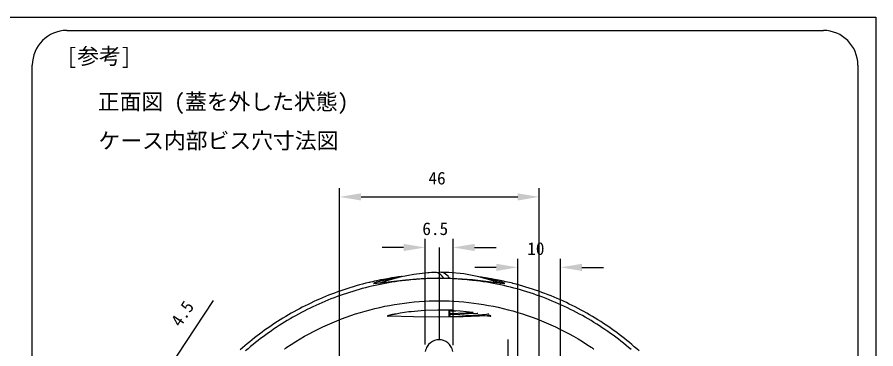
# Model space of a CAD drawing. Units: millimetres on the paper. Extents: x -139 to 141, y -98 to 91.
# Drawn here: x 41.3 to 140.9, y 52.8 to 91.2 of the extents above; entities that cross this region are included whole.
import ezdxf
from ezdxf.enums import TextEntityAlignment as Align

# ---------------------------------------------------------------- set-up
doc = ezdxf.new("R2010")
doc.units = ezdxf.units.MM
for name, color, linetype in [('0-1_外形線', 4, 'Continuous'), ('0-2_枠', 4, 'Continuous'), ('0-8_寸法線', 4, 'Continuous')]:
    doc.layers.add(name, color=color, linetype=linetype)
doc.styles.add('ＭＳ ゴシック', font='')
doc.styles.get('ＭＳ ゴシック').set_extended_font_data('MS Gothic')

msp = doc.modelspace()

# ---------------------------------------------------------------- linework, layer by layer
at = {"layer": '0-1_外形線'}
for p, q in [((47.061, 89.689), (134.839, 89.689)), ((43.061, -10.287), (43.061, 85.689)), ((138.839, 85.689), (138.839, -10.287)), ((90.258, 64.546), (90.258, 53.857)), ((89.944, 61.637), (89.78, 61.658)), ((90.109, 61.596), (89.944, 61.637)), ((90.294, 61.494), (90.109, 61.596)), ((90.458, 61.37), (90.294, 61.494)), ((90.622, 61.206), (90.458, 61.37)), ((90.787, 60.98), (90.622, 61.206)), ((96.108, 60.857), (96.026, 60.877)), ((97.382, 60.425), (97.382, 60.405)), ((97.382, 60.405), (97.423, 60.405)), ((91.526, 56.912), (91.424, 57.2)), ((91.424, 56.522), (91.526, 56.789)), ((91.526, 56.789), (91.526, 56.912)), ((96.272, 56.768), (96.272, 56.789)), ((95.779, 56.645), (95.82, 56.645)), ((95.82, 56.645), (95.861, 56.624)), ((95.861, 56.624), (95.985, 56.624)), ((95.985, 56.624), (96.026, 56.604)), ((96.067, 56.665), (96.026, 56.665)), ((96.026, 56.604), (96.17, 56.604)), ((96.087, 56.645), (96.067, 56.665)), ((96.149, 56.645), (96.087, 56.645)), ((96.17, 56.624), (96.149, 56.645)), ((96.211, 56.624), (96.17, 56.624)), ((96.17, 56.604), (96.19, 56.583)), ((96.19, 56.583), (96.252, 56.583)), ((96.211, 56.604), (96.211, 56.624)), ((96.252, 56.604), (96.211, 56.604)), ((96.252, 56.583), (96.252, 56.604))]:
    msp.add_line(p, q, dxfattribs=at)
for points in [[(83.39, 60.774), (83.335, 60.762), (83.191, 60.73), (82.987, 60.683), (82.753, 60.631), (82.519, 60.578), (82.315, 60.532), (82.171, 60.499), (82.116, 60.487)], [(82.671, 60.364), (86.351, 60.813), (88.19, 60.966), (90.109, 61.021)], [(84.664, 61), (84.609, 60.991), (84.465, 60.965), (84.261, 60.929), (84.027, 60.887), (83.793, 60.846), (83.589, 60.81), (83.445, 60.784), (83.39, 60.774)], [(83.986, 60.774), (83.965, 60.769), (83.925, 60.759), (83.904, 60.754)], [(84.068, 60.774), (84.047, 60.774), (84.007, 60.774), (83.986, 60.774)], [(84.233, 60.816), (84.19, 60.805), (84.111, 60.785), (84.068, 60.774)], [(88.958, 61.617), (87.338, 61.429), (85.717, 61.12), (84.15, 60.672)], [(84.767, 60.918), (84.583, 60.892), (84.416, 60.861), (84.233, 60.816)], [(85.958, 61.185), (85.903, 61.177), (85.756, 61.157), (85.549, 61.127), (85.311, 61.093), (85.074, 61.059), (84.866, 61.029), (84.72, 61.008), (84.664, 61)], [(84.849, 60.939), (84.828, 60.934), (84.788, 60.924), (84.767, 60.918)], [(84.952, 60.959), (84.925, 60.954), (84.876, 60.944), (84.849, 60.939)], [(85.054, 60.98), (85.028, 60.975), (84.978, 60.965), (84.952, 60.959)], [(87.623, 60.857), (87.567, 60.851), (87.42, 60.837), (87.213, 60.818), (86.975, 60.795), (86.738, 60.772), (86.53, 60.753), (86.384, 60.739), (86.328, 60.733)], [(88.938, 60.939), (88.881, 60.935), (88.732, 60.926), (88.521, 60.913), (88.28, 60.898), (88.039, 60.883), (87.828, 60.87), (87.679, 60.86), (87.623, 60.857)], [(90.252, 60.959), (90.196, 60.959), (90.047, 60.956), (89.836, 60.953), (89.595, 60.949), (89.354, 60.945), (89.143, 60.942), (88.994, 60.94), (88.938, 60.939)], [(89.78, 61.658), (89.745, 61.656), (89.651, 61.652), (89.369, 61.637), (89.086, 61.623), (88.993, 61.619), (88.958, 61.617)], [(90.109, 61.021), (90.178, 61.021), (90.306, 61.021), (90.376, 61.021)], [(90.294, 61.658), (90.251, 61.642), (90.172, 61.612), (90.129, 61.596)], [(91.567, 60.939), (91.511, 60.94), (91.362, 60.942), (91.151, 60.945), (90.91, 60.949), (90.669, 60.953), (90.458, 60.956), (90.309, 60.959), (90.252, 60.959)], [(91.321, 61.206), (90.862, 61.574), (90.583, 61.668), (90.294, 61.658)], [(90.376, 61.021), (92.299, 60.968), (94.143, 60.815), (97.834, 60.364)], [(91.382, 61.637), (91.345, 61.638), (91.244, 61.641), (90.941, 61.648), (90.637, 61.655), (90.537, 61.657), (90.499, 61.658)], [(91.485, 60.98), (91.443, 61.039), (91.363, 61.147), (91.321, 61.206)], [(96.539, 60.672), (94.864, 61.147), (93.116, 61.473), (91.382, 61.637)], [(92.882, 60.857), (92.826, 60.86), (92.677, 60.87), (92.466, 60.883), (92.225, 60.898), (91.983, 60.913), (91.773, 60.926), (91.624, 60.935), (91.567, 60.939)], [(94.177, 60.733), (94.121, 60.739), (93.974, 60.753), (93.767, 60.772), (93.529, 60.795), (93.292, 60.818), (93.085, 60.837), (92.938, 60.851), (92.882, 60.857)], [(96.272, 60.918), (96.217, 60.927), (96.07, 60.95), (95.863, 60.983), (95.625, 61.021), (95.387, 61.059), (95.18, 61.092), (95.034, 61.115), (94.978, 61.124)], [(96.272, 60.816), (96.23, 60.826), (96.151, 60.846), (96.108, 60.857)], [(97.546, 60.672), (97.491, 60.682), (97.347, 60.71), (97.143, 60.75), (96.909, 60.795), (96.675, 60.84), (96.471, 60.88), (96.327, 60.908), (96.272, 60.918)], [(97.217, 60.59), (96.905, 60.676), (96.589, 60.746), (96.272, 60.816)], [(82.116, 60.487), (81.745, 60.395), (81.375, 60.299), (81.007, 60.199), (80.641, 60.096), (80.277, 59.988), (79.914, 59.878), (79.554, 59.763), (79.195, 59.645), (78.839, 59.523), (78.484, 59.397), (78.131, 59.268), (77.78, 59.136), (77.432, 58.999), (77.085, 58.86), (76.741, 58.716), (76.398, 58.57), (76.058, 58.42), (75.719, 58.266), (75.383, 58.109), (75.049, 57.949), (74.717, 57.785), (74.387, 57.618), (74.06, 57.448), (73.734, 57.274), (73.411, 57.097), (73.091, 56.917), (72.772, 56.734), (72.456, 56.548), (72.142, 56.358), (71.83, 56.165), (71.521, 55.97), (71.214, 55.771), (70.909, 55.569), (70.607, 55.364), (70.307, 55.156), (70.01, 54.945), (69.715, 54.731), (69.423, 54.514), (69.133, 54.294)], [(86.328, 60.733), (85.935, 60.685), (85.544, 60.633), (85.154, 60.576), (84.765, 60.515), (84.379, 60.45), (83.993, 60.38), (83.61, 60.306), (83.228, 60.228), (82.847, 60.146), (82.469, 60.06), (82.092, 59.97), (81.716, 59.876), (81.343, 59.777), (80.971, 59.675), (80.601, 59.569), (80.233, 59.458), (79.866, 59.344), (79.502, 59.226), (79.139, 59.104), (78.778, 58.978), (78.42, 58.848), (78.063, 58.714), (77.708, 58.577), (77.355, 58.436), (77.004, 58.291), (76.655, 58.142), (76.309, 57.99), (75.964, 57.834), (75.621, 57.674), (75.281, 57.511), (74.943, 57.344), (74.607, 57.174), (74.273, 57), (73.941, 56.822), (73.612, 56.641), (73.285, 56.457), (72.96, 56.269), (72.638, 56.078), (72.317, 55.883)], [(82.63, 60.384), (82.63, 60.379), (82.63, 60.369), (82.63, 60.364)], [(82.671, 60.384), (82.66, 60.384), (82.641, 60.384), (82.63, 60.384)], [(82.63, 60.364), (82.641, 60.364), (82.66, 60.364), (82.671, 60.364)], [(82.671, 60.405), (82.671, 60.399), (82.671, 60.389), (82.671, 60.384)], [(82.692, 60.405), (82.686, 60.405), (82.676, 60.405), (82.671, 60.405)], [(82.712, 60.425), (82.707, 60.42), (82.697, 60.41), (82.692, 60.405)], [(82.753, 60.425), (82.743, 60.425), (82.723, 60.425), (82.712, 60.425)], [(82.774, 60.446), (82.769, 60.44), (82.759, 60.431), (82.753, 60.425)], [(82.815, 60.446), (82.804, 60.446), (82.784, 60.446), (82.774, 60.446)], [(82.835, 60.466), (82.83, 60.461), (82.82, 60.451), (82.815, 60.446)], [(82.877, 60.466), (82.866, 60.466), (82.846, 60.466), (82.835, 60.466)], [(82.959, 60.507), (82.937, 60.497), (82.898, 60.477), (82.877, 60.466)], [(83, 60.507), (82.989, 60.507), (82.969, 60.507), (82.959, 60.507)], [(83.041, 60.528), (83.03, 60.523), (83.011, 60.513), (83, 60.507)], [(83.349, 60.61), (83.247, 60.582), (83.142, 60.558), (83.041, 60.528)], [(83.411, 60.631), (83.395, 60.625), (83.365, 60.615), (83.349, 60.61)], [(84.15, 60.672), (84.117, 60.66), (84.028, 60.63), (83.76, 60.538), (83.492, 60.446), (83.403, 60.416), (83.37, 60.405)], [(83.493, 60.651), (83.472, 60.646), (83.432, 60.636), (83.411, 60.631)], [(83.555, 60.672), (83.539, 60.666), (83.509, 60.657), (83.493, 60.651)], [(83.616, 60.672), (83.6, 60.672), (83.571, 60.672), (83.555, 60.672)], [(83.678, 60.692), (83.662, 60.687), (83.632, 60.677), (83.616, 60.672)], [(83.76, 60.713), (83.739, 60.708), (83.699, 60.698), (83.678, 60.692)], [(83.842, 60.733), (83.821, 60.728), (83.781, 60.718), (83.76, 60.713)], [(83.904, 60.754), (83.888, 60.749), (83.858, 60.739), (83.842, 60.733)], [(98.533, 59.94), (98.146, 60.035), (97.757, 60.124), (97.366, 60.21), (96.973, 60.291), (96.579, 60.367), (96.183, 60.44), (95.785, 60.507), (95.385, 60.571), (94.984, 60.63), (94.581, 60.684), (94.177, 60.733)], [(97.382, 60.384), (97.346, 60.396), (97.25, 60.429), (96.961, 60.528), (96.671, 60.627), (96.576, 60.659), (96.539, 60.672)], [(97.259, 60.59), (97.248, 60.59), (97.228, 60.59), (97.217, 60.59)], [(97.382, 60.548), (97.35, 60.559), (97.29, 60.579), (97.259, 60.59)], [(97.587, 60.487), (97.52, 60.511), (97.449, 60.525), (97.382, 60.548)], [(98.82, 60.384), (98.765, 60.396), (98.621, 60.429), (98.417, 60.475), (98.183, 60.528), (97.949, 60.581), (97.745, 60.627), (97.601, 60.659), (97.546, 60.672)], [(97.628, 60.466), (97.618, 60.472), (97.598, 60.482), (97.587, 60.487)], [(97.669, 60.466), (97.659, 60.466), (97.639, 60.466), (97.628, 60.466)], [(97.69, 60.446), (97.685, 60.451), (97.675, 60.461), (97.669, 60.466)], [(97.731, 60.446), (97.72, 60.446), (97.701, 60.446), (97.69, 60.446)], [(97.752, 60.425), (97.746, 60.431), (97.736, 60.44), (97.731, 60.446)], [(97.772, 60.425), (97.767, 60.425), (97.757, 60.425), (97.752, 60.425)], [(97.793, 60.405), (97.787, 60.41), (97.777, 60.42), (97.772, 60.425)], [(97.834, 60.405), (97.823, 60.405), (97.803, 60.405), (97.793, 60.405)], [(97.834, 60.384), (97.834, 60.389), (97.834, 60.399), (97.834, 60.405)], [(97.875, 60.384), (97.864, 60.384), (97.844, 60.384), (97.834, 60.384)], [(97.834, 60.364), (97.844, 60.364), (97.864, 60.364), (97.875, 60.364)], [(97.875, 60.364), (97.875, 60.369), (97.875, 60.379), (97.875, 60.384)], [(111.953, 53.198), (111.656, 53.439), (111.356, 53.676), (111.054, 53.911), (110.748, 54.142), (110.441, 54.369), (110.13, 54.594), (109.817, 54.815), (109.501, 55.032), (109.182, 55.247), (108.861, 55.457), (108.537, 55.665), (108.211, 55.868), (107.882, 56.069), (107.551, 56.265), (107.218, 56.458), (106.881, 56.648), (106.543, 56.834), (106.202, 57.016), (105.859, 57.194), (105.513, 57.369), (105.165, 57.54), (104.815, 57.707), (104.462, 57.87), (104.107, 58.029), (103.75, 58.185), (103.391, 58.337), (103.03, 58.484), (102.666, 58.628), (102.301, 58.768), (101.933, 58.904), (101.563, 59.035), (101.191, 59.163), (100.817, 59.287), (100.442, 59.406), (100.064, 59.521), (99.684, 59.632), (99.302, 59.739), (98.919, 59.842), (98.533, 59.94)], [(102.903, 59.066), (102.542, 59.205), (102.179, 59.34), (101.814, 59.471), (101.447, 59.599), (101.078, 59.723), (100.707, 59.843), (100.334, 59.959), (99.958, 60.071), (99.581, 60.179), (99.201, 60.284), (98.82, 60.384)], [(113.463, 52.557), (113.184, 52.804), (112.903, 53.049), (112.619, 53.29), (112.332, 53.529), (112.043, 53.765), (111.751, 53.998), (111.456, 54.228), (111.158, 54.455), (110.858, 54.678), (110.555, 54.899), (110.25, 55.117), (109.942, 55.331), (109.631, 55.543), (109.318, 55.751), (109.002, 55.956), (108.683, 56.158), (108.363, 56.356), (108.039, 56.551), (107.713, 56.743), (107.385, 56.931), (107.054, 57.117), (106.721, 57.298), (106.386, 57.477), (106.048, 57.652), (105.708, 57.823), (105.365, 57.991), (105.02, 58.155), (104.673, 58.316), (104.323, 58.473), (103.972, 58.627), (103.617, 58.777), (103.261, 58.923), (102.903, 59.066)], [(72.604, 52.988), (73.108, 53.318), (73.617, 53.639), (74.13, 53.948), (74.647, 54.248), (75.169, 54.536), (75.694, 54.814), (76.223, 55.082), (76.756, 55.339), (77.292, 55.586), (77.832, 55.822), (78.375, 56.048), (78.921, 56.263), (79.469, 56.468), (80.021, 56.663), (80.575, 56.846), (81.132, 57.02), (81.69, 57.182), (82.252, 57.335), (82.815, 57.476), (83.38, 57.608), (83.946, 57.729), (84.515, 57.839), (85.084, 57.939), (85.655, 58.028), (86.228, 58.107), (86.801, 58.175), (87.375, 58.233), (87.95, 58.28), (88.525, 58.317), (89.101, 58.343), (89.677, 58.359), (90.253, 58.364), (90.83, 58.359), (91.406, 58.344), (91.982, 58.317), (92.557, 58.281), (93.132, 58.233), (93.706, 58.176), (94.279, 58.108)], [(94.279, 58.108), (94.851, 58.029), (95.422, 57.94), (95.992, 57.84), (96.56, 57.73), (97.127, 57.609), (97.692, 57.478), (98.255, 57.336), (98.816, 57.184), (99.375, 57.021), (99.931, 56.848), (100.485, 56.664), (101.037, 56.47), (101.585, 56.265), (102.131, 56.05), (102.674, 55.824), (103.213, 55.587), (103.75, 55.341), (104.282, 55.083), (104.811, 54.815), (105.337, 54.537), (105.858, 54.248), (106.375, 53.949), (106.888, 53.639), (107.397, 53.319), (107.901, 52.988)], [(85.013, 56.789), (84.997, 56.783), (84.968, 56.773), (84.952, 56.768)], [(85.054, 56.789), (85.044, 56.789), (85.024, 56.789), (85.013, 56.789)], [(85.096, 56.809), (85.085, 56.804), (85.065, 56.794), (85.054, 56.789)], [(85.157, 56.809), (85.141, 56.809), (85.111, 56.809), (85.096, 56.809)], [(85.219, 56.83), (85.203, 56.824), (85.173, 56.815), (85.157, 56.809)], [(85.26, 56.83), (85.249, 56.83), (85.229, 56.83), (85.219, 56.83)], [(86.76, 57.076), (86.257, 57.003), (85.755, 56.931), (85.26, 56.83)], [(86.842, 57.076), (86.821, 57.076), (86.781, 57.076), (86.76, 57.076)], [(86.924, 57.097), (86.903, 57.091), (86.863, 57.082), (86.842, 57.076)], [(87.006, 57.097), (86.985, 57.097), (86.945, 57.097), (86.924, 57.097)], [(91.67, 57.261), (90.117, 57.298), (88.546, 57.247), (87.006, 57.097)], [(91.424, 57.2), (91.45, 57.2), (91.5, 57.2), (91.526, 57.2)], [(91.424, 56.522), (91.424, 56.627), (91.424, 56.861), (91.424, 57.094), (91.424, 57.2)], [(91.526, 57.2), (91.723, 57.214), (91.902, 57.221), (92.102, 57.22)], [(91.526, 56.912), (91.548, 56.912), (91.587, 56.912), (91.608, 56.912)], [(91.526, 56.789), (91.553, 56.789), (91.602, 56.789), (91.629, 56.789)], [(91.608, 56.912), (92.459, 56.938), (93.307, 56.976), (94.156, 57.015)], [(91.629, 56.789), (92.644, 56.833), (93.657, 56.879), (94.67, 56.932)], [(91.773, 57.261), (91.746, 57.261), (91.697, 57.261), (91.67, 57.261)], [(91.855, 57.241), (91.834, 57.246), (91.794, 57.256), (91.773, 57.261)], [(91.855, 57.241), (91.892, 57.241), (91.962, 57.241), (91.999, 57.241)], [(91.999, 57.241), (92.713, 57.191), (93.425, 57.122), (94.136, 57.035)], [(92.102, 57.22), (92.123, 57.22), (92.162, 57.22), (92.184, 57.22)], [(94.136, 57.035), (94.157, 57.03), (94.196, 57.02), (94.218, 57.015)], [(94.156, 57.015), (94.172, 57.015), (94.202, 57.015), (94.218, 57.015)], [(94.67, 56.932), (94.691, 56.932), (94.731, 56.932), (94.752, 56.932)], [(95.923, 56.809), (95.758, 56.783), (95.575, 56.757), (95.409, 56.748)], [(95.985, 56.809), (95.969, 56.809), (95.939, 56.809), (95.923, 56.809)], [(96.026, 56.83), (96.015, 56.824), (95.995, 56.815), (95.985, 56.809)], [(72.317, 55.883), (72, 55.685), (71.684, 55.484), (71.371, 55.279), (71.061, 55.071), (70.753, 54.86), (70.447, 54.645), (70.144, 54.428), (69.844, 54.207), (69.546, 53.983), (69.25, 53.756), (68.957, 53.525), (68.667, 53.292), (68.38, 53.055), (68.095, 52.816), (67.813, 52.574)], [(84.253, 56.604), (84.253, 56.598), (84.253, 56.589), (84.253, 56.583)], [(84.294, 56.604), (84.284, 56.604), (84.264, 56.604), (84.253, 56.604)], [(84.253, 56.583), (84.274, 56.583), (84.314, 56.583), (84.335, 56.583)], [(84.294, 56.624), (84.294, 56.619), (84.294, 56.609), (84.294, 56.604)], [(84.356, 56.624), (84.34, 56.624), (84.31, 56.624), (84.294, 56.624)], [(84.335, 56.604), (84.373, 56.604), (84.442, 56.604), (84.479, 56.604)], [(84.335, 56.583), (84.335, 56.589), (84.335, 56.598), (84.335, 56.604)], [(84.376, 56.645), (84.371, 56.639), (84.361, 56.63), (84.356, 56.624)], [(84.356, 56.624), (84.382, 56.624), (84.432, 56.624), (84.459, 56.624)], [(84.438, 56.645), (84.422, 56.645), (84.392, 56.645), (84.376, 56.645)], [(84.459, 56.665), (84.453, 56.66), (84.443, 56.65), (84.438, 56.645)], [(84.459, 56.624), (87.268, 56.528), (90.158, 56.508), (93.049, 56.557), (95.861, 56.665)], [(84.52, 56.665), (84.504, 56.665), (84.475, 56.665), (84.459, 56.665)], [(84.541, 56.686), (84.535, 56.681), (84.526, 56.671), (84.52, 56.665)], [(84.561, 56.686), (84.556, 56.686), (84.546, 56.686), (84.541, 56.686)], [(84.602, 56.706), (84.592, 56.701), (84.572, 56.691), (84.561, 56.686)], [(84.664, 56.706), (84.648, 56.706), (84.618, 56.706), (84.602, 56.706)], [(84.705, 56.727), (84.694, 56.722), (84.675, 56.712), (84.664, 56.706)], [(84.746, 56.727), (84.736, 56.727), (84.716, 56.727), (84.705, 56.727)], [(84.787, 56.748), (84.777, 56.742), (84.757, 56.732), (84.746, 56.727)], [(84.828, 56.748), (84.818, 56.748), (84.798, 56.748), (84.787, 56.748)], [(84.869, 56.768), (84.859, 56.763), (84.839, 56.753), (84.828, 56.748)], [(84.952, 56.768), (84.93, 56.768), (84.891, 56.768), (84.869, 56.768)], [(91.629, 56.522), (91.576, 56.522), (91.477, 56.522), (91.424, 56.522)], [(94.238, 56.645), (93.369, 56.604), (92.499, 56.563), (91.629, 56.522)], [(94.3, 56.665), (94.284, 56.66), (94.254, 56.65), (94.238, 56.645)], [(94.464, 56.665), (94.422, 56.665), (94.343, 56.665), (94.3, 56.665)], [(95.286, 56.727), (95.011, 56.704), (94.738, 56.687), (94.464, 56.665)], [(95.348, 56.727), (95.332, 56.727), (95.302, 56.727), (95.286, 56.727)], [(95.409, 56.748), (95.393, 56.742), (95.364, 56.732), (95.348, 56.727)], [(95.861, 56.665), (95.904, 56.665), (95.983, 56.665), (96.026, 56.665)], [(69.133, 54.294), (68.846, 54.071), (68.561, 53.846), (68.278, 53.618), (67.999, 53.386), (67.721, 53.152), (67.447, 52.915), (67.175, 52.676)], [(91.855, 52.474), (91.816, 52.64), (91.766, 52.795), (91.704, 52.94), (91.632, 53.074), (91.55, 53.197), (91.46, 53.31), (91.256, 53.502), (91.028, 53.652), (90.78, 53.76), (90.519, 53.824), (90.252, 53.845), (89.986, 53.824), (89.725, 53.76), (89.477, 53.652), (89.248, 53.502), (89.045, 53.31), (88.955, 53.197), (88.873, 53.074), (88.801, 52.94), (88.739, 52.795), (88.689, 52.64), (88.65, 52.474)], [(72.316, 52.782), (72.332, 52.793), (72.362, 52.813), (72.378, 52.823)], [(72.378, 52.823), (72.436, 52.866), (72.545, 52.945), (72.604, 52.988)], [(107.901, 52.988), (107.96, 52.945), (108.069, 52.866), (108.127, 52.823)], [(108.127, 52.823), (108.143, 52.813), (108.173, 52.793), (108.189, 52.782)], [(112.538, 52.706), (112.247, 52.954), (111.953, 53.198)]]:
    msp.add_lwpolyline(points, dxfattribs=at)
for centre, start, end in [((47.061, 85.689), 90, 180), ((134.839, 85.689), 0, 90)]:
    msp.add_arc(centre, 4, start, end, dxfattribs=at)
at = {"layer": '0-2_枠'}
for p, q in [((-139.341, 91.229), (140.925, 91.229)), ((140.925, 91.229), (140.925, -98.455))]:
    msp.add_line(p, q, dxfattribs=at)
at = {"layer": '0-8_寸法線'}
for p, q in [((78.708, 48.605), (78.708, 71.403)), ((101.874, 48.605), (101.874, 71.403)), ((81.208, 70.403), (99.374, 70.403)), ((88.634, 53.288), (88.634, 65.546)), ((91.876, 53.228), (91.876, 65.546)), ((86.134, 64.546), (83.634, 64.546)), ((94.376, 64.546), (96.876, 64.546)), ((99.385, 48.605), (99.385, 63.241)), ((104.331, 48.605), (104.331, 63.241)), ((96.885, 62.241), (94.385, 62.241)), ((106.831, 62.241), (109.331, 62.241)), ((58.413, 49.853), (64.073, 58.39)), ((98.264, 51.399), (98.264, 53.899))]:
    msp.add_line(p, q, dxfattribs=at)
for points in [[(78.708, 70.403), (81.208, 69.987), (81.208, 70.82)], [(99.374, 70.82), (99.374, 69.987), (101.874, 70.403)], [(86.134, 64.963), (86.134, 64.13), (88.634, 64.546)], [(91.876, 64.546), (94.376, 64.13), (94.376, 64.963)], [(96.885, 62.658), (96.885, 61.825), (99.385, 62.241)], [(104.331, 62.241), (106.831, 61.825), (106.831, 62.658)]]:
    msp.add_solid(points, dxfattribs=at)

# ---------------------------------------------------------------- texts
at = {"layer": '0-1_外形線', "style": 'ＭＳ ゴシック'}
for s, p in [('[参考]', (47.009, 85.233)), ('正面図 (蓋を外した状態)', (50.654, 79.95)), ('ケース内部ビス穴寸法図', (50.741, 75.434))]:
    msp.add_text(s, height=1.855, dxfattribs=at).set_placement(p, align=Align.BOTTOM_LEFT)
at = {"layer": '0-8_寸法線', "style": 'ＭＳ ゴシック'}
for s, p in [('46', (89.022, 71.403)), ('6.5', (88.311, 65.546)), ('10', (100.482, 63.241))]:
    msp.add_text(s, height=1.466, dxfattribs=at).set_placement(p, align=Align.BOTTOM_LEFT)
msp.add_text('4.5', height=1.466, rotation=56.459, dxfattribs=at).set_placement((60.617, 54.987), align=Align.BOTTOM_LEFT)

doc.saveas('drawing.dxf')
